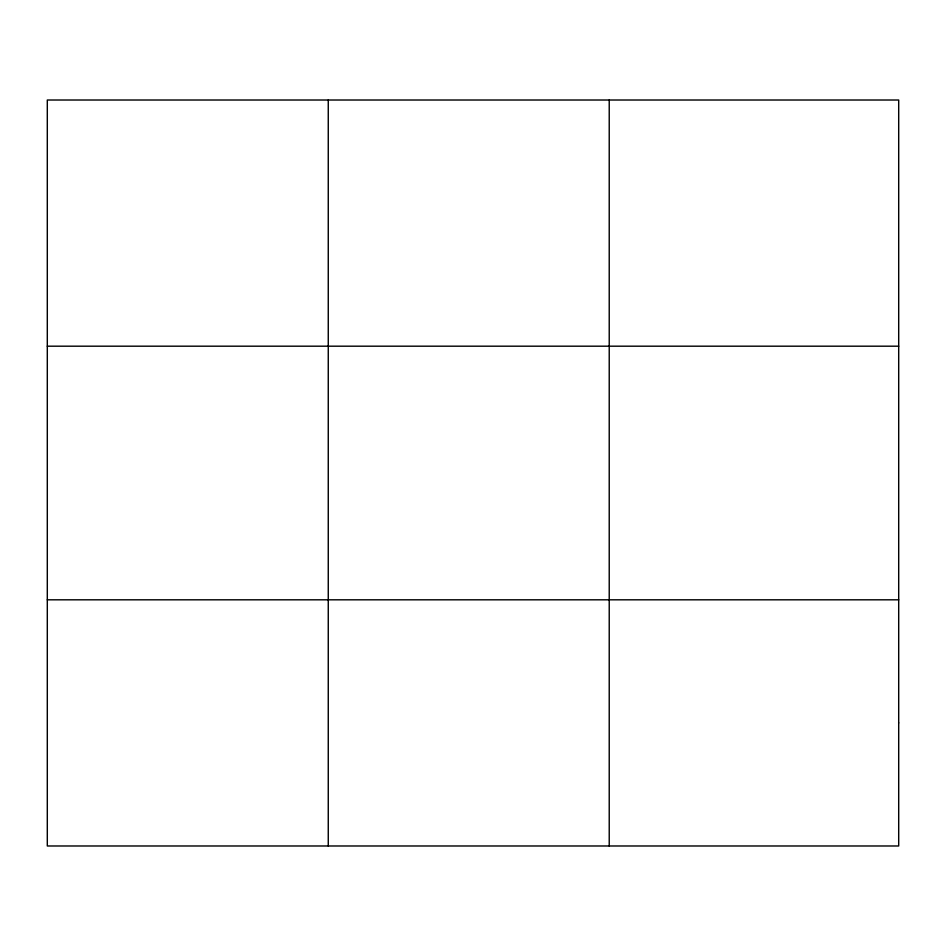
<?xml version="1.0" encoding="UTF-8"?>
<svg xmlns="http://www.w3.org/2000/svg" width="946" height="946" viewBox="0 0 946 946"><rect width="100%" height="100%" fill="white"/><g stroke="black" fill="none" stroke-linecap="round" stroke-linejoin="round"><path stroke-width="1.42" d="M328.262 100.016L328.262 845.984M609.224 100.016L609.224 845.984M47.3 346.189L898.7 346.189M47.3 599.811L898.7 599.811M898.7 722.898L898.7 845.984L47.3 845.984L47.3 100.016L898.7 100.016L898.7 722.898"/></g></svg>
